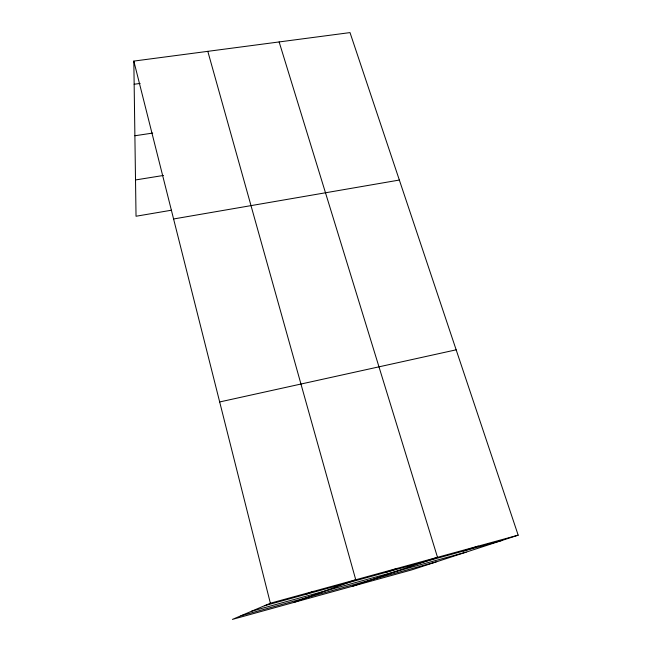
<?xml version="1.0" encoding="UTF-8"?>
<svg xmlns="http://www.w3.org/2000/svg" width="652" height="652" viewBox="0 0 652 652"><rect width="100%" height="100%" fill="white"/><g stroke="black" fill="none" stroke-linecap="round" stroke-linejoin="round"><path stroke-width="0.98" d="M518.177 535.162L270.368 603.222L232.414 619.4L411.828 569.864L518.177 535.162L350.01 32.6L133.823 61.092L136.032 216.244L171.509 210.205M305.707 594.404L313.53 591.364M293.473 602.538L355.756 579.767L207.809 51.345M385.674 572.415L397.076 568.422M352.683 586.197L437.508 557.313L279.137 41.94M463.556 551.013L478.283 546.115M264.451 605.741L501.869 540.484M251.631 611.209L466.164 552.13M240.955 615.757L436.106 561.942M219.675 401.958L456.156 349.822M173.587 218.974L399.342 180.05M135.518 179.952L163.456 175.453M134.891 135.755L152.715 133.073M134.157 84.255L140.139 83.432M133.823 61.092L270.368 603.222"/></g></svg>
